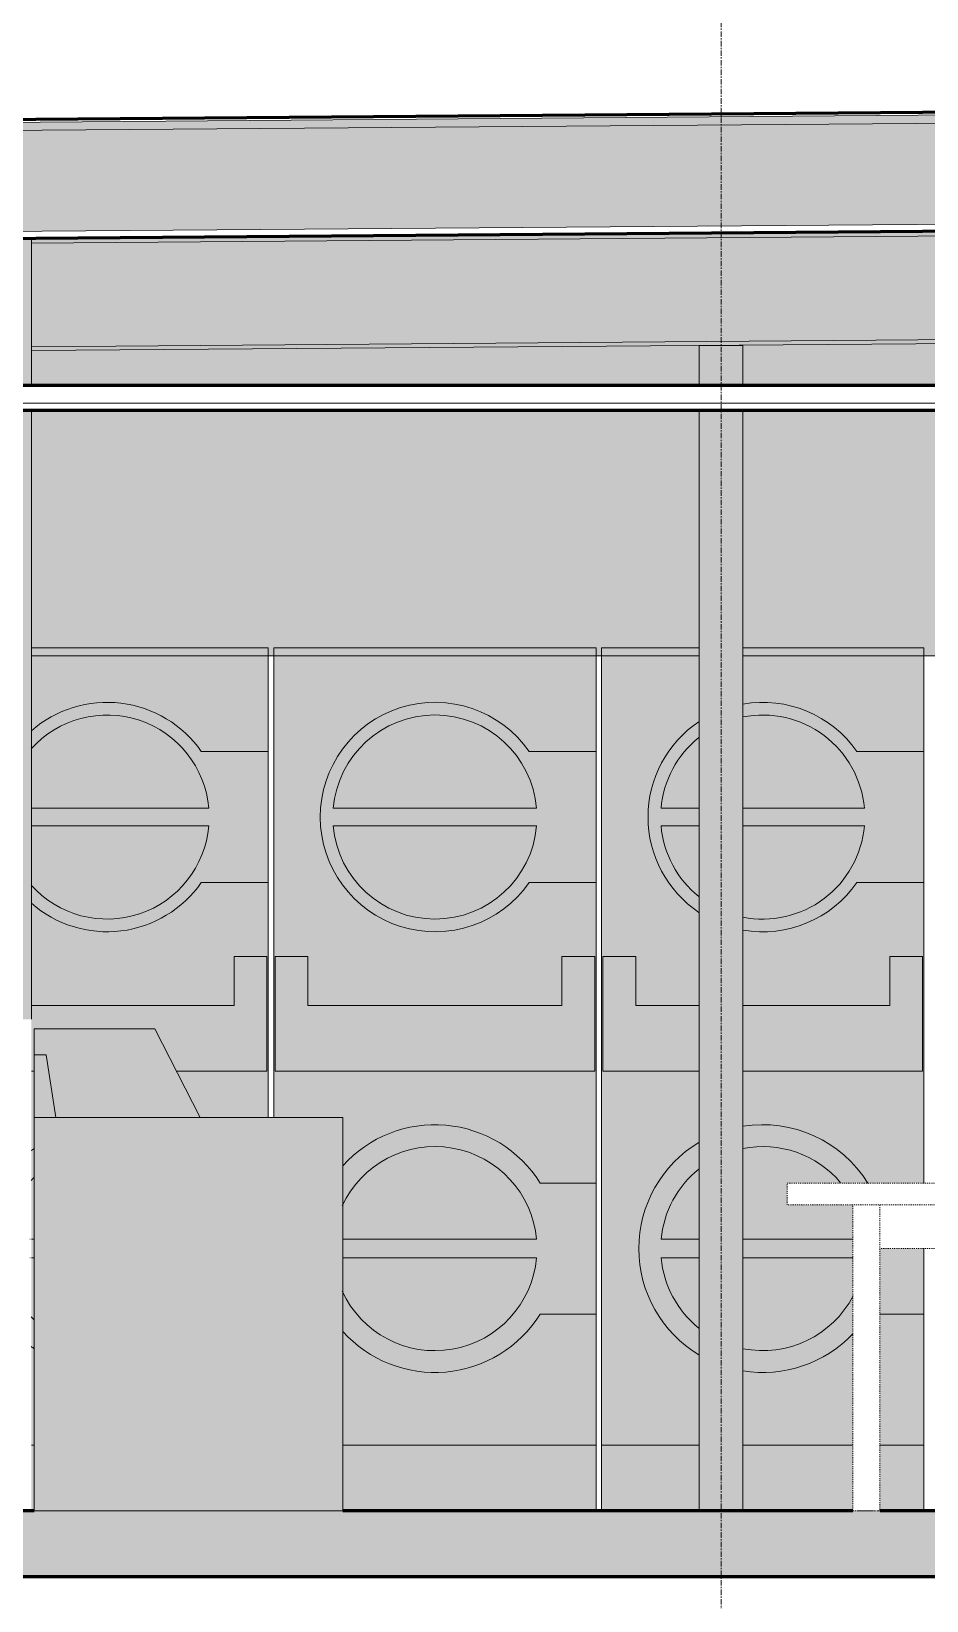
# Model space of a CAD drawing. Header units: inches. Extents: x -13428 to -11666, y -86 to 290.
# Drawn here: x -13198.4 to -13116.5, y -8.2 to 135.4 of the extents above; entities that cross this region are included whole.
import ezdxf

# ---------------------------------------------------------------- set-up
doc = ezdxf.new("R2010")
doc.units = ezdxf.units.IN
doc.header["$MEASUREMENT"] = 0
doc.linetypes.add('Dash 1_16_', pattern=[0.125, 0.0625, -0.0625])
doc.linetypes.add('Grid Line 1_2_', pattern=[0.875, 0.5, -0.125, 0.125, -0.125])
for name, color, linetype, lineweight in [('A-CLNG', 13, 'Continuous', 18), ('A-CLNG-1', 13, 'Continuous', 60), ('A-FLOR-1', 192, 'Continuous', 60), ('A-FLOR-LEVL-1', 51, 'Grid Line 1_2_', 9), ('A-FLOR-PATT-1', 8, 'Continuous', 9), ('A-ROOF', 132, 'Continuous', 18), ('A-ROOF-1', 132, 'Continuous', 60), ('I-FURN-1', 253, 'Dash 1_16_', 9), ('I-WALL', 2, 'Continuous', 18), ('M-EQPM', 50, 'Continuous', 9), ('S-BEAM', 12, 'Continuous', 9), ('S-COLS', 52, 'Continuous', 9), ('S-GRID-1', 1, 'Grid Line 1_2_', 9)]:
    doc.layers.add(name, color=color, linetype=linetype, lineweight=lineweight)

# ---------------------------------------------------------------- blocks, each defined once
blk = doc.blocks.new('W-Wide Flange - W10X22-921928-BUILDING SECTION - EAST_WEST')
at = {"layer": 'S-BEAM'}
h = blk.add_hatch(color=256, dxfattribs=at)
h.paths.add_polyline_path([(-13311.56, 115.15), (-13212.93, 115.92), (-13212.93, 116.28), (-13311.56, 115.51)], flags=0)
h.paths.add_polyline_path([(-13198.43, 116.03), (-13028.56, 117.36), (-13028.56, 117.72), (-13198.43, 116.39), (-13198.43, 116.22)], flags=0)
h.paths.add_polyline_path([(-12960.27, 117.89), (-12789.87, 119.23), (-12789.87, 119.59), (-12960.27, 118.25)], flags=0)
h.paths.add_polyline_path([(-12758.75, 119.47), (-12633.82, 120.45), (-12633.82, 120.81), (-12758.75, 119.83)], flags=0)
h = blk.add_hatch(color=256, dxfattribs=at)
h.paths.add_polyline_path([(-13311.56, 114.57), (-13212.93, 115.34), (-13212.93, 115.92), (-13311.56, 115.13), (-13311.56, 114.67)], flags=0)
h.paths.add_polyline_path([(-13198.43, 115.46), (-13028.56, 116.78), (-13028.56, 117.36), (-13198.43, 116.01), (-13198.43, 115.58)], flags=0)
h.paths.add_polyline_path([(-12960.27, 117.32), (-12789.87, 118.65), (-12789.87, 119.23), (-12960.27, 117.88), (-12960.27, 117.39)], flags=0)
h.paths.add_polyline_path([(-12758.75, 118.89), (-12633.82, 119.87), (-12633.82, 120.45), (-12758.75, 119.45), (-12758.75, 118.92)], flags=0)
h = blk.add_hatch(color=256, dxfattribs=at)
h.paths.add_polyline_path([(-13311.56, 106.25), (-13212.93, 107.02), (-13212.93, 115.34), (-13311.56, 114.57), (-13311.56, 111.15)], flags=0)
h.paths.add_polyline_path([(-13198.43, 107.13), (-13028.56, 108.46), (-13028.56, 116.78), (-13198.43, 115.46), (-13198.43, 111.15)], flags=0)
h.paths.add_polyline_path([(-12960.27, 108.99), (-12789.87, 110.32), (-12789.87, 118.65), (-12960.27, 117.32), (-12960.27, 111.15)], flags=0)
h.paths.add_polyline_path([(-12758.75, 110.57), (-12633.82, 111.54), (-12633.82, 119.87), (-12758.75, 118.89), (-12758.75, 111.15)], flags=0)
h = blk.add_hatch(color=256, dxfattribs=at)
h.paths.add_polyline_path([(-13311.56, 105.67), (-13212.93, 106.46), (-13212.93, 107.02), (-13311.56, 106.25), (-13311.56, 105.69)], flags=0)
h.paths.add_polyline_path([(-13198.43, 106.55), (-13028.56, 107.9), (-13028.56, 108.46), (-13198.43, 107.13), (-13198.43, 106.57)], flags=0)
h.paths.add_polyline_path([(-12960.27, 108.41), (-12789.87, 109.77), (-12789.87, 110.32), (-12960.27, 108.99), (-12960.27, 108.42)], flags=0)
h.paths.add_polyline_path([(-12758.75, 109.99), (-12633.82, 110.99), (-12633.82, 111.54), (-12758.75, 110.57), (-12758.75, 109.99)], flags=0)
h = blk.add_hatch(color=256, dxfattribs=at)
h.paths.add_polyline_path([(-13311.56, 105.31), (-13212.93, 106.08), (-13212.93, 106.44), (-13311.56, 105.67)], flags=0)
h.paths.add_polyline_path([(-13198.43, 106.19), (-13028.56, 107.52), (-13028.56, 107.88), (-13198.43, 106.55)], flags=0)
h.paths.add_polyline_path([(-12960.27, 108.05), (-12789.87, 109.39), (-12789.87, 109.75), (-12960.27, 108.41)], flags=0)
h.paths.add_polyline_path([(-12758.75, 109.63), (-12633.82, 110.6), (-12633.82, 110.96), (-12758.75, 109.99)], flags=0)
for p, q in [((-13198.43, 116.39), (-13028.56, 117.72)), ((-13198.43, 116.03), (-13028.56, 117.36)), ((-13198.43, 106.55), (-13028.56, 107.88)), ((-13198.43, 106.19), (-13028.56, 107.52))]:
    blk.add_line(p, q, dxfattribs=at)
blk = doc.blocks.new('_Stacked Dryer - D3-V7-BUILDING SECTION - EAST_WEST')
at = {"layer": 'M-EQPM'}
h = blk.add_hatch(color=256, dxfattribs=at)
h.paths.add_polyline_path([(-13202.49, 6), (-13199.68, 6), (-13199.68, 16.2), (-13200, 16.49), (-13201.39, 18.46), (-13202.3, 20.54), (-13202.78, 22.83), (-13202.78, 25.17), (-13202.38, 27.1), (-13206.25, 27.1), (-13206.25, 6)], flags=0)
h.paths.add_polyline_path([(-13198.18, 6), (-13198.18, 14.85), (-13198.28, 14.91), (-13198.43, 15.05), (-13198.43, 6)], flags=0)
h.paths.add_polyline_path([(-13200.8, 24.85), (-13199.68, 24.85), (-13199.68, 28.42), (-13200.37, 26.93), (-13200.74, 25.17)], flags=0)
h.paths.add_polyline_path([(-13198.18, 24.85), (-13198.18, 30.53), (-13198.43, 30.21), (-13198.43, 24.85)], flags=0)
h.paths.add_polyline_path([(-13201.93, 28.31), (-13201.36, 29.6), (-13200, 31.51), (-13199.68, 31.8), (-13199.68, 40.24), (-13201.93, 40.24), (-13201.93, 28.85)], flags=0)
h.paths.add_polyline_path([(-13198.43, 32.95), (-13198.28, 33.09), (-13198.18, 33.15), (-13198.18, 40.24), (-13198.43, 40.24), (-13198.43, 33.09)], flags=0)
h.paths.add_polyline_path([(-13182.99, 36), (-13176.75, 36), (-13176.75, 57.5), (-13182.88, 57.5), (-13184.33, 55.83), (-13186.1, 54.49), (-13188.11, 53.56), (-13190.26, 53.07), (-13192.57, 53.06), (-13194.65, 53.48), (-13196.68, 54.36), (-13198.43, 55.61), (-13198.43, 46.24), (-13179.88, 46.24), (-13179.88, 50.75), (-13176.88, 50.75), (-13176.88, 40.24), (-13185.15, 40.24)], flags=0)
h.paths.add_polyline_path([(-13176.8, 69.5), (-13176.75, 69.5), (-13176.75, 79), (-13198.43, 79), (-13198.43, 71.39), (-13196.68, 72.64), (-13194.64, 73.52), (-13192.48, 73.96), (-13190.26, 73.93), (-13188.11, 73.44), (-13186.1, 72.51), (-13184.33, 71.17), (-13182.88, 69.5), (-13180.27, 69.5)], flags=0)
for points in [[(-13192.48, 53.04), (-13190.26, 53.07), (-13188.11, 53.56), (-13186.1, 54.49), (-13184.33, 55.83), (-13182.88, 57.5), (-13176.75, 57.5), (-13176.75, 69.5), (-13182.88, 69.5), (-13184.33, 71.17), (-13186.1, 72.51), (-13188.11, 73.44), (-13190.26, 73.93), (-13192.48, 73.96), (-13194.65, 73.52), (-13196.68, 72.64), (-13198.43, 71.39), (-13198.43, 69.71), (-13198.2, 70.01), (-13196.55, 71.36), (-13194.64, 72.3), (-13192.57, 72.78), (-13190.44, 72.78), (-13188.37, 72.3), (-13186.46, 71.36), (-13184.81, 70.01), (-13183.51, 68.33), (-13182.62, 66.39), (-13182.2, 64.31), (-13198.43, 64.31), (-13198.43, 62.69), (-13182.2, 62.69), (-13182.62, 60.61), (-13183.51, 58.67), (-13184.81, 56.99), (-13186.46, 55.64), (-13188.37, 54.7), (-13190.44, 54.22), (-13192.57, 54.22), (-13194.64, 54.7), (-13196.55, 55.64), (-13198.2, 56.99), (-13198.43, 57.29), (-13198.43, 55.61), (-13196.68, 54.36), (-13194.65, 53.48)], [(-13195.92, 64.31), (-13182.2, 64.31), (-13182.62, 66.39), (-13183.51, 68.33), (-13184.81, 70.01), (-13186.46, 71.36), (-13188.37, 72.3), (-13190.44, 72.78), (-13192.57, 72.78), (-13194.65, 72.29), (-13196.56, 71.35), (-13198.2, 70.01), (-13198.43, 69.71), (-13198.43, 64.31)], [(-13192.48, 54.22), (-13190.44, 54.22), (-13188.37, 54.7), (-13186.46, 55.64), (-13184.81, 56.99), (-13183.51, 58.67), (-13182.62, 60.61), (-13182.2, 62.69), (-13198.43, 62.69), (-13198.43, 57.28), (-13198.2, 56.99), (-13196.55, 55.64), (-13194.64, 54.7), (-13192.57, 54.22)]]:
    blk.add_hatch(color=256, dxfattribs=at).paths.add_polyline_path(points, flags=0)
h = blk.add_hatch(color=256, dxfattribs=at)
h.paths.add_polyline_path([(-13201.93, 40.24), (-13199.68, 40.24), (-13199.68, 43.75), (-13201.93, 43.75), (-13201.93, 41.5)], flags=0)
h.paths.add_polyline_path([(-13198.43, 40.24), (-13198.18, 40.24), (-13198.18, 44.13), (-13187.12, 44.13), (-13185.15, 40.24), (-13176.88, 40.24), (-13176.88, 50.75), (-13179.88, 50.75), (-13179.88, 46.24), (-13198.43, 46.24), (-13198.43, 41.75)], flags=0)
h = blk.add_hatch(color=256, dxfattribs=at)
h.paths.add_polyline_path([(-13198.18, 14.85), (-13198.18, 17.47), (-13198.43, 17.79), (-13198.43, 15.05), (-13198.28, 14.91)], flags=0)
h.paths.add_polyline_path([(-13199.68, 16.2), (-13199.68, 19.58), (-13200.37, 21.07), (-13200.8, 23.15), (-13199.68, 23.15), (-13199.68, 24.85), (-13200.8, 24.85), (-13200.37, 26.93), (-13199.68, 28.42), (-13199.68, 31.8), (-13200, 31.51), (-13201.36, 29.6), (-13201.93, 28.31), (-13201.93, 27.1), (-13202.38, 27.1), (-13202.78, 25.17), (-13202.78, 22.83), (-13202.3, 20.54), (-13201.36, 18.4), (-13200, 16.49)], flags=0)
h.paths.add_polyline_path([(-13198.43, 23.15), (-13198.18, 23.15), (-13198.18, 24.85), (-13198.43, 24.85), (-13198.43, 24.64)], flags=0)
h.paths.add_polyline_path([(-13198.43, 30.21), (-13198.18, 30.54), (-13198.18, 33.15), (-13198.28, 33.09), (-13198.43, 32.95), (-13198.43, 30.66)], flags=0)
h = blk.add_hatch(color=256, dxfattribs=at)
h.paths.add_polyline_path([(-13198.18, 17.47), (-13198.18, 23.15), (-13198.43, 23.15), (-13198.43, 17.79), (-13198.28, 17.6)], flags=0)
h.paths.add_polyline_path([(-13199.68, 19.58), (-13199.68, 23.15), (-13200.8, 23.15), (-13200.37, 21.07)], flags=0)
h = blk.add_hatch(color=256, dxfattribs=at)
h.paths.add_polyline_path([(-13198.43, 1.25), (-13198.49, 1.23), (-13198.44, 1.25)], flags=0)
h.paths.add_polyline_path([(-13198.18, 0), (-13198.18, 6), (-13198.43, 6), (-13198.43, 0)], flags=0)
h.paths.add_polyline_path([(-13199.68, 1.25), (-13199.68, 6), (-13206.25, 6), (-13206.25, 1.25), (-13200.84, 1.25)], flags=0)
for p, q in [((-13198.43, 79), (-13176.75, 79)), ((-13176.75, 79), (-13176.75, 69.5)), ((-13176.75, 69.5), (-13182.88, 69.5)), ((-13176.75, 57.5), (-13176.75, 69.5)), ((-13182.2, 64.31), (-13198.43, 64.31)), ((-13198.43, 62.69), (-13182.2, 62.69)), ((-13182.88, 57.5), (-13176.75, 57.5)), ((-13176.75, 57.5), (-13176.75, 36)), ((-13179.88, 46.24), (-13179.88, 50.75)), ((-13179.88, 50.75), (-13176.88, 50.75)), ((-13176.88, 50.75), (-13176.88, 40.24)), ((-13198.43, 46.24), (-13179.88, 46.24)), ((-13199.68, 40.24), (-13201.93, 40.24)), ((-13198.18, 40.24), (-13198.43, 40.24)), ((-13176.88, 40.24), (-13185.15, 40.24)), ((-13206.25, 1.25), (-13206.25, 27.1)), ((-13199.68, 24.85), (-13200.8, 24.85)), ((-13198.55, 24.85), (-13198.57, 24.85)), ((-13198.18, 24.85), (-13198.43, 24.85)), ((-13200.8, 23.15), (-13199.68, 23.15)), ((-13198.58, 23.15), (-13198.55, 23.15)), ((-13198.43, 23.15), (-13198.18, 23.15)), ((-13206.25, 6), (-13199.68, 6)), ((-13198.43, 6), (-13198.18, 6))]:
    blk.add_line(p, q, dxfattribs=at)
for centre, radius, start, end in [((-13191.5, 63.5), 10.5, 34.8323, 131.2913), ((-13191.5, 63.5), 9.34, 4.9691, 138.1396), ((-13191.5, 63.5), 9.34, 221.8604, 355.0309), ((-13191.5, 63.5), 10.5, 228.7087, 325.1677), ((-13191.5, 24), 11.34, 126.1182, 127.7403), ((-13191.5, 24), 11.34, 136.3076, 157.5619), ((-13191.5, 24), 9.34, 135.6457, 138.1512), ((-13191.5, 24), 9.34, 151.6023, 174.7625), ((-13191.5, 24), 11.34, 164.0735, 223.7221), ((-13191.5, 24), 9.34, 185.2375, 208.4264), ((-13191.5, 24), 9.34, 221.8488, 224.3543), ((-13191.5, 24), 11.34, 232.2597, 233.8818)]:
    blk.add_arc(centre, radius, start, end, dxfattribs=at)
blk = doc.blocks.new('_Stacked Dryer - D3-V8-BUILDING SECTION - EAST_WEST')
at = {"layer": 'M-EQPM'}
h = blk.add_hatch(color=256, dxfattribs=at)
h.paths.add_polyline_path([(-13169.93, 6), (-13146.75, 6), (-13146.75, 18), (-13151.88, 18), (-13153.32, 16.15), (-13155.1, 14.64), (-13157.16, 13.52), (-13159.4, 12.86), (-13161.73, 12.66), (-13164.06, 12.95), (-13166.27, 13.71), (-13168.28, 14.91), (-13169.93, 16.43), (-13169.93, 9.49)], flags=0)
h.paths.add_polyline_path([(-13152.2, 24.85), (-13152.64, 26.93), (-13153.52, 28.85), (-13154.83, 30.53), (-13156.5, 31.88), (-13158.38, 32.8), (-13160.44, 33.28), (-13162.56, 33.28), (-13164.63, 32.8), (-13166.54, 31.87), (-13168.18, 30.53), (-13169.48, 28.85), (-13169.93, 27.88), (-13169.93, 24.85), (-13152.64, 24.85)], flags=0)
h.paths.add_polyline_path([(-13150.07, 30), (-13146.75, 30), (-13146.75, 57.5), (-13152.88, 57.5), (-13154.33, 55.83), (-13156.1, 54.49), (-13158.11, 53.56), (-13160.26, 53.07), (-13162.57, 53.06), (-13164.65, 53.48), (-13166.68, 54.36), (-13168.48, 55.65), (-13169.97, 57.28), (-13171.09, 59.19), (-13171.77, 61.3), (-13172.01, 63.5), (-13171.77, 65.7), (-13171.06, 67.85), (-13169.97, 69.72), (-13168.47, 71.36), (-13166.68, 72.64), (-13164.64, 73.52), (-13162.48, 73.96), (-13160.26, 73.93), (-13158.11, 73.44), (-13156.1, 72.51), (-13154.33, 71.17), (-13152.88, 69.5), (-13146.75, 69.5), (-13146.75, 79), (-13176.25, 79), (-13176.25, 36), (-13169.93, 36), (-13169.93, 31.57), (-13168.28, 33.09), (-13166.27, 34.29), (-13164.06, 35.05), (-13161.73, 35.34), (-13159.4, 35.14), (-13157.16, 34.48), (-13155.1, 33.36), (-13153.32, 31.85), (-13151.88, 30)], flags=0)
h.paths.add_polyline_path([(-13176.13, 40.24), (-13176.13, 50.75), (-13173.13, 50.75), (-13173.13, 46.24), (-13149.88, 46.24), (-13149.88, 50.75), (-13146.88, 50.75), (-13146.88, 40.24), (-13169.93, 40.24)], flags=0)
h = blk.add_hatch(color=256, dxfattribs=at)
h.paths.add_polyline_path([(-13162.48, 53.04), (-13160.26, 53.07), (-13158.11, 53.56), (-13156.1, 54.49), (-13154.33, 55.83), (-13152.88, 57.5), (-13146.75, 57.5), (-13146.75, 69.5), (-13152.88, 69.5), (-13154.33, 71.17), (-13156.1, 72.51), (-13158.11, 73.44), (-13160.26, 73.93), (-13162.48, 73.96), (-13164.65, 73.52), (-13166.68, 72.64), (-13168.48, 71.35), (-13169.97, 69.72), (-13171.09, 67.81), (-13171.77, 65.7), (-13172.01, 63.5), (-13171.77, 61.3), (-13171.09, 59.19), (-13169.97, 57.28), (-13168.48, 55.65), (-13166.68, 54.36), (-13164.65, 53.48), (-13163.07, 53.16)], flags=0)
h.paths.add_polyline_path([(-13162.57, 54.22), (-13164.64, 54.7), (-13166.55, 55.64), (-13168.2, 56.99), (-13169.5, 58.67), (-13170.38, 60.61), (-13170.81, 62.69), (-13152.2, 62.69), (-13152.62, 60.61), (-13153.51, 58.67), (-13154.81, 56.99), (-13156.5, 55.62), (-13158.37, 54.7), (-13160.44, 54.22)], flags=0)
h.paths.add_polyline_path([(-13170.81, 64.31), (-13170.38, 66.39), (-13169.5, 68.33), (-13168.2, 70.01), (-13166.55, 71.36), (-13164.64, 72.3), (-13162.57, 72.78), (-13160.44, 72.78), (-13158.37, 72.3), (-13156.46, 71.36), (-13154.81, 70.01), (-13153.51, 68.33), (-13152.62, 66.39), (-13152.2, 64.31), (-13169.64, 64.31)], flags=0)
for points in [[(-13170.38, 64.31), (-13152.2, 64.31), (-13152.62, 66.39), (-13153.51, 68.33), (-13154.81, 70.01), (-13156.5, 71.38), (-13158.37, 72.3), (-13160.44, 72.78), (-13162.57, 72.78), (-13164.65, 72.29), (-13166.56, 71.35), (-13168.2, 70.01), (-13169.5, 68.33), (-13170.38, 66.39), (-13170.81, 64.31)], [(-13162.57, 54.22), (-13160.44, 54.22), (-13158.37, 54.7), (-13156.46, 55.64), (-13154.81, 56.99), (-13153.51, 58.67), (-13152.62, 60.61), (-13152.2, 62.69), (-13170.81, 62.69), (-13170.38, 60.61), (-13169.5, 58.67), (-13168.2, 56.99), (-13166.55, 55.64), (-13164.64, 54.7), (-13163.07, 54.34)], [(-13156.5, 40.24), (-13146.88, 40.24), (-13146.88, 50.75), (-13149.88, 50.75), (-13149.88, 46.24), (-13173.13, 46.24), (-13173.13, 50.75), (-13176.13, 50.75), (-13176.13, 40.24), (-13169.64, 40.24)], [(-13161.73, 12.66), (-13159.4, 12.86), (-13157.16, 13.52), (-13155.1, 14.64), (-13153.32, 16.15), (-13151.88, 18), (-13146.75, 18), (-13146.75, 30), (-13151.88, 30), (-13153.32, 31.85), (-13155.1, 33.36), (-13157.16, 34.48), (-13159.4, 35.14), (-13161.73, 35.34), (-13164.06, 35.05), (-13166.27, 34.29), (-13168.28, 33.09), (-13169.93, 31.57), (-13169.93, 27.88), (-13169.48, 28.85), (-13168.18, 30.53), (-13166.54, 31.87), (-13164.63, 32.8), (-13162.56, 33.28), (-13160.44, 33.28), (-13158.38, 32.8), (-13156.47, 31.87), (-13154.83, 30.53), (-13153.52, 28.85), (-13152.64, 26.93), (-13152.2, 24.85), (-13169.93, 24.85), (-13169.93, 23.15), (-13152.2, 23.15), (-13152.64, 21.07), (-13153.52, 19.15), (-13154.83, 17.47), (-13156.5, 16.12), (-13158.38, 15.2), (-13160.44, 14.72), (-13162.56, 14.72), (-13164.63, 15.2), (-13166.54, 16.13), (-13168.18, 17.47), (-13169.48, 19.15), (-13169.93, 20.12), (-13169.93, 16.43), (-13168.28, 14.91), (-13166.27, 13.71), (-13164.06, 12.95)], [(-13160.44, 14.72), (-13158.38, 15.2), (-13156.45, 16.15), (-13154.83, 17.47), (-13153.52, 19.15), (-13152.64, 21.07), (-13152.2, 23.15), (-13169.93, 23.15), (-13169.93, 20.12), (-13169.48, 19.15), (-13168.18, 17.47), (-13166.54, 16.13), (-13164.63, 15.2), (-13162.56, 14.72), (-13161.73, 14.72)], [(-13146.75, 0), (-13146.75, 6), (-13169.93, 6), (-13169.93, 0), (-13169.64, 0)]]:
    blk.add_hatch(color=256, dxfattribs=at).paths.add_polyline_path(points, flags=0)
for p, q in [((-13176.25, 79), (-13146.75, 79)), ((-13176.25, 36), (-13176.25, 79)), ((-13146.75, 79), (-13146.75, 69.5)), ((-13146.75, 69.5), (-13152.88, 69.5)), ((-13146.75, 57.5), (-13146.75, 69.5)), ((-13152.2, 64.31), (-13170.81, 64.31)), ((-13170.81, 62.69), (-13152.2, 62.69)), ((-13152.88, 57.5), (-13146.75, 57.5)), ((-13146.75, 57.5), (-13146.75, 30)), ((-13176.13, 40.24), (-13176.13, 50.75)), ((-13176.13, 50.75), (-13173.13, 50.75)), ((-13173.13, 50.75), (-13173.13, 46.24)), ((-13149.88, 46.24), (-13149.88, 50.75)), ((-13149.88, 50.75), (-13146.88, 50.75)), ((-13146.88, 50.75), (-13146.88, 40.24)), ((-13173.13, 46.24), (-13149.88, 46.24)), ((-13146.88, 40.24), (-13176.13, 40.24)), ((-13146.75, 30), (-13151.88, 30)), ((-13146.75, 18), (-13146.75, 30)), ((-13152.2, 24.85), (-13169.93, 24.85)), ((-13169.93, 23.15), (-13152.2, 23.15)), ((-13151.88, 18), (-13146.75, 18)), ((-13146.75, 18), (-13146.75, 0)), ((-13169.93, 6), (-13146.75, 6))]:
    blk.add_line(p, q, dxfattribs=at)
for centre, radius, start, end in [((-13161.5, 63.5), 10.5, 34.8323, 325.1677), ((-13161.5, 63.5), 9.34, 4.9691, 175.0309), ((-13161.5, 63.5), 9.34, 184.9691, 355.0309), ((-13161.5, 24), 11.34, 31.9452, 138.0584), ((-13161.5, 24), 9.34, 5.2375, 155.2667), ((-13161.5, 24), 9.34, 204.7333, 354.7625), ((-13161.5, 24), 11.34, 221.9416, 328.0548)]:
    blk.add_arc(centre, radius, start, end, dxfattribs=at)
blk = doc.blocks.new('_Stacked Dryer - D3-V9-BUILDING SECTION - EAST_WEST')
at = {"layer": 'M-EQPM'}
h = blk.add_hatch(color=256, dxfattribs=at)
h.paths.add_polyline_path([(-13146.25, 6), (-13137.31, 6), (-13137.31, 14.33), (-13138.28, 14.91), (-13140, 16.49), (-13141.39, 18.46), (-13142.3, 20.54), (-13142.78, 22.83), (-13142.78, 25.17), (-13142.3, 27.46), (-13141.36, 29.6), (-13140, 31.51), (-13138.28, 33.09), (-13137.31, 33.67), (-13137.31, 40.24), (-13146.13, 40.24), (-13146.13, 50.75), (-13143.13, 50.75), (-13143.13, 46.24), (-13137.31, 46.24), (-13137.31, 54.81), (-13138.48, 55.65), (-13139.97, 57.28), (-13141.09, 59.19), (-13141.77, 61.3), (-13142.01, 63.5), (-13141.77, 65.7), (-13141.06, 67.85), (-13139.97, 69.72), (-13138.47, 71.36), (-13137.31, 72.19), (-13137.31, 79), (-13146.25, 79), (-13146.25, 9.9)], flags=0)
h.paths.add_polyline_path([(-13117.09, 6), (-13116.75, 6), (-13116.75, 18), (-13120.77, 18), (-13120.77, 6)], flags=0)
h.paths.add_polyline_path([(-13133.31, 6), (-13123.27, 6), (-13123.27, 16.22), (-13123.32, 16.15), (-13125.1, 14.64), (-13127.16, 13.52), (-13129.4, 12.86), (-13131.73, 12.66), (-13133.31, 12.86), (-13133.31, 9.9)], flags=0)
h.paths.add_polyline_path([(-13140.8, 24.85), (-13137.31, 24.85), (-13137.31, 31.24), (-13138.18, 30.53), (-13139.48, 28.85), (-13140.37, 26.93), (-13140.74, 25.17)], flags=0)
h.paths.add_polyline_path([(-13123.27, 24.85), (-13123.27, 28), (-13129.27, 28), (-13129.27, 30), (-13124.41, 30), (-13124.83, 30.53), (-13126.47, 31.87), (-13128.38, 32.8), (-13130.44, 33.28), (-13132.56, 33.28), (-13133.31, 33.11), (-13133.31, 24.85), (-13124.59, 24.85)], flags=0)
h.paths.add_polyline_path([(-13120.77, 30), (-13116.75, 30), (-13116.75, 57.5), (-13122.88, 57.5), (-13124.33, 55.83), (-13126.1, 54.49), (-13128.11, 53.56), (-13130.26, 53.07), (-13132.57, 53.06), (-13133.31, 53.21), (-13133.31, 46.24), (-13119.88, 46.24), (-13119.88, 50.75), (-13116.88, 50.75), (-13116.88, 40.24), (-13133.31, 40.24), (-13133.31, 35.14), (-13131.73, 35.34), (-13129.4, 35.14), (-13127.16, 34.48), (-13125.1, 33.36), (-13123.32, 31.85), (-13121.88, 30)], flags=0)
h.paths.add_polyline_path([(-13121.18, 69.5), (-13116.75, 69.5), (-13116.75, 79), (-13133.31, 79), (-13133.31, 73.79), (-13132.48, 73.96), (-13130.23, 73.92), (-13128.11, 73.44), (-13126.1, 72.51), (-13124.33, 71.17), (-13122.88, 69.5), (-13122.2, 69.5)], flags=0)
h = blk.add_hatch(color=256, dxfattribs=at)
h.paths.add_polyline_path([(-13132.48, 53.04), (-13130.23, 53.08), (-13128.11, 53.56), (-13126.1, 54.49), (-13124.33, 55.83), (-13122.88, 57.5), (-13116.75, 57.5), (-13116.75, 69.5), (-13122.88, 69.5), (-13124.33, 71.17), (-13126.1, 72.51), (-13128.11, 73.44), (-13130.26, 73.93), (-13132.48, 73.96), (-13133.31, 73.79), (-13133.31, 72.61), (-13132.57, 72.78), (-13130.44, 72.78), (-13128.37, 72.3), (-13126.46, 71.36), (-13124.81, 70.01), (-13123.51, 68.33), (-13122.62, 66.39), (-13122.2, 64.31), (-13133.31, 64.31), (-13133.31, 62.69), (-13122.2, 62.69), (-13122.62, 60.61), (-13123.51, 58.67), (-13124.81, 56.99), (-13126.46, 55.64), (-13128.37, 54.7), (-13130.44, 54.22), (-13132.57, 54.22), (-13133.31, 54.39), (-13133.31, 53.21)], flags=0)
h.paths.add_polyline_path([(-13137.31, 54.81), (-13137.31, 56.26), (-13138.2, 56.99), (-13139.5, 58.67), (-13140.38, 60.61), (-13140.81, 62.69), (-13137.31, 62.69), (-13137.31, 64.31), (-13140.81, 64.31), (-13140.38, 66.39), (-13139.5, 68.33), (-13138.2, 70.01), (-13137.31, 70.74), (-13137.31, 72.19), (-13138.48, 71.35), (-13139.97, 69.72), (-13141.09, 67.81), (-13141.77, 65.7), (-13142.01, 63.5), (-13141.77, 61.3), (-13141.09, 59.19), (-13139.97, 57.28), (-13138.48, 55.65)], flags=0)
h = blk.add_hatch(color=256, dxfattribs=at)
h.paths.add_polyline_path([(-13137.31, 64.31), (-13137.31, 70.74), (-13138.2, 70.01), (-13139.5, 68.33), (-13140.38, 66.39), (-13140.81, 64.31), (-13140.38, 64.31)], flags=0)
h.paths.add_polyline_path([(-13130.23, 64.31), (-13122.2, 64.31), (-13122.62, 66.39), (-13123.51, 68.33), (-13124.81, 70.01), (-13126.46, 71.36), (-13128.37, 72.3), (-13130.44, 72.78), (-13132.57, 72.78), (-13133.31, 72.61), (-13133.31, 64.31)], flags=0)
h = blk.add_hatch(color=256, dxfattribs=at)
h.paths.add_polyline_path([(-13132.57, 54.22), (-13130.44, 54.22), (-13128.37, 54.7), (-13126.46, 55.64), (-13124.81, 56.99), (-13123.51, 58.67), (-13122.62, 60.61), (-13122.2, 62.69), (-13133.31, 62.69), (-13133.31, 54.39)], flags=0)
h.paths.add_polyline_path([(-13137.31, 56.26), (-13137.31, 62.69), (-13140.81, 62.69), (-13140.38, 60.61), (-13139.5, 58.67), (-13138.2, 56.99)], flags=0)
h = blk.add_hatch(color=256, dxfattribs=at)
h.paths.add_polyline_path([(-13146.13, 40.24), (-13137.31, 40.24), (-13137.31, 46.24), (-13143.13, 46.24), (-13143.13, 50.75), (-13146.13, 50.75), (-13146.13, 41.9)], flags=0)
h.paths.add_polyline_path([(-13130.23, 40.24), (-13116.88, 40.24), (-13116.88, 50.75), (-13119.88, 50.75), (-13119.88, 46.24), (-13133.31, 46.24), (-13133.31, 40.24)], flags=0)
h = blk.add_hatch(color=256, dxfattribs=at)
h.paths.add_polyline_path([(-13131.73, 12.66), (-13129.4, 12.86), (-13127.16, 13.52), (-13125.1, 14.64), (-13123.27, 16.22), (-13123.27, 19.7), (-13123.52, 19.15), (-13124.83, 17.47), (-13126.47, 16.13), (-13128.38, 15.2), (-13130.44, 14.72), (-13132.56, 14.72), (-13133.31, 14.89), (-13133.31, 12.86)], flags=0)
h.paths.add_polyline_path([(-13137.31, 14.33), (-13137.31, 16.76), (-13138.18, 17.47), (-13139.48, 19.15), (-13140.37, 21.07), (-13140.8, 23.15), (-13137.31, 23.15), (-13137.31, 24.85), (-13140.8, 24.85), (-13140.37, 26.93), (-13139.48, 28.85), (-13138.18, 30.53), (-13137.31, 31.24), (-13137.31, 33.67), (-13138.28, 33.09), (-13140, 31.51), (-13141.36, 29.6), (-13142.3, 27.46), (-13142.78, 25.17), (-13142.78, 22.83), (-13142.3, 20.54), (-13141.36, 18.4), (-13140, 16.49), (-13138.28, 14.91)], flags=0)
h.paths.add_polyline_path([(-13117.09, 18), (-13116.75, 18), (-13116.75, 24), (-13120.77, 24), (-13120.77, 18)], flags=0)
h.paths.add_polyline_path([(-13123.27, 23.15), (-13123.27, 24.85), (-13133.31, 24.85), (-13133.31, 23.15), (-13130.23, 23.15)], flags=0)
h.paths.add_polyline_path([(-13124.41, 30), (-13121.88, 30), (-13123.32, 31.85), (-13125.1, 33.36), (-13127.16, 34.48), (-13129.4, 35.14), (-13131.73, 35.34), (-13133.31, 35.14), (-13133.31, 33.11), (-13132.56, 33.28), (-13130.44, 33.28), (-13128.38, 32.8), (-13126.47, 31.87), (-13124.83, 30.53)], flags=0)
h = blk.add_hatch(color=256, dxfattribs=at)
h.paths.add_polyline_path([(-13130.44, 14.72), (-13128.38, 15.2), (-13126.45, 16.15), (-13124.83, 17.47), (-13123.52, 19.15), (-13123.27, 19.7), (-13123.27, 23.15), (-13133.31, 23.15), (-13133.31, 14.89), (-13132.56, 14.72), (-13131.73, 14.72)], flags=0)
h.paths.add_polyline_path([(-13137.31, 16.76), (-13137.31, 23.15), (-13140.8, 23.15), (-13140.37, 21.07), (-13139.48, 19.15), (-13138.18, 17.47)], flags=0)
h = blk.add_hatch(color=256, dxfattribs=at)
h.paths.add_polyline_path([(-13146.25, 0), (-13137.31, 0), (-13137.31, 6), (-13146.25, 6)], flags=0)
h.paths.add_polyline_path([(-13116.75, 0), (-13116.75, 6), (-13120.77, 6), (-13120.77, 0), (-13117.09, 0)], flags=0)
h.paths.add_polyline_path([(-13133.31, 0), (-13123.27, 0), (-13123.27, 6), (-13133.31, 6), (-13133.31, 1.9)], flags=0)
for p, q in [((-13146.25, 79), (-13137.31, 79)), ((-13146.25, 0), (-13146.25, 79)), ((-13133.31, 79), (-13116.75, 79)), ((-13116.75, 79), (-13116.75, 69.5)), ((-13116.75, 69.5), (-13122.88, 69.5)), ((-13116.75, 57.5), (-13116.75, 69.5)), ((-13137.31, 64.31), (-13140.81, 64.31)), ((-13122.2, 64.31), (-13133.31, 64.31)), ((-13140.81, 62.69), (-13137.31, 62.69)), ((-13133.31, 62.69), (-13122.2, 62.69)), ((-13122.88, 57.5), (-13116.75, 57.5)), ((-13116.75, 57.5), (-13116.75, 30)), ((-13146.13, 40.24), (-13146.13, 50.75)), ((-13146.13, 50.75), (-13143.13, 50.75)), ((-13143.13, 50.75), (-13143.13, 46.24)), ((-13119.88, 46.24), (-13119.88, 50.75)), ((-13119.88, 50.75), (-13116.88, 50.75)), ((-13116.88, 50.75), (-13116.88, 40.24)), ((-13143.13, 46.24), (-13137.31, 46.24)), ((-13133.31, 46.24), (-13119.88, 46.24)), ((-13137.31, 40.24), (-13146.13, 40.24)), ((-13116.88, 40.24), (-13133.31, 40.24)), ((-13137.31, 24.85), (-13140.8, 24.85)), ((-13123.27, 24.85), (-13133.31, 24.85)), ((-13140.8, 23.15), (-13137.31, 23.15)), ((-13133.31, 23.15), (-13123.27, 23.15)), ((-13116.75, 18), (-13116.75, 24)), ((-13120.77, 18), (-13116.75, 18)), ((-13116.75, 18), (-13116.75, 0)), ((-13146.25, 6), (-13137.31, 6)), ((-13133.31, 6), (-13123.27, 6)), ((-13120.77, 6), (-13116.75, 6))]:
    blk.add_line(p, q, dxfattribs=at)
for centre, radius, start, end in [((-13131.5, 63.5), 10.5, 34.8323, 99.9737), ((-13131.5, 63.5), 10.5, 123.7723, 236.2277), ((-13131.5, 63.5), 9.34, 4.9691, 101.2428), ((-13131.5, 63.5), 9.34, 128.7576, 175.0309), ((-13131.5, 63.5), 9.34, 184.9691, 231.2424), ((-13131.5, 63.5), 9.34, 258.7572, 355.0309), ((-13131.5, 63.5), 10.5, 260.0263, 325.1677), ((-13131.5, 24), 11.34, 31.9452, 99.2154), ((-13131.5, 24), 11.34, 120.9966, 239.0034), ((-13131.5, 24), 9.34, 40.2334, 101.2425), ((-13131.5, 24), 9.34, 128.7559, 174.7625), ((-13131.5, 24), 9.34, 185.2375, 231.2441), ((-13131.5, 24), 9.34, 258.7575, 332.4725), ((-13131.5, 24), 11.34, 260.7846, 316.6351)]:
    blk.add_arc(centre, radius, start, end, dxfattribs=at)
blk = doc.blocks.new('_Front Washer - MAH20-877465-BUILDING SECTION - EAST_WEST')
at = {"layer": 'M-EQPM'}
for points in [[(-13182.99, 36), (-13187.12, 44.13), (-13198.18, 44.13), (-13198.18, 41.75), (-13197.09, 41.75), (-13196.18, 36), (-13195.92, 36)], [(-13196.18, 36), (-13197.09, 41.75), (-13198.18, 41.75), (-13198.18, 36)], [(-13169.93, 0), (-13169.93, 36), (-13198.18, 36), (-13198.18, 0), (-13195.92, 0)]]:
    blk.add_hatch(color=256, dxfattribs=at).paths.add_polyline_path(points, flags=0)
for p, q in [((-13187.12, 44.13), (-13198.18, 44.13)), ((-13198.18, 44.13), (-13198.18, 41.75)), ((-13182.99, 36), (-13187.12, 44.13)), ((-13198.18, 36), (-13198.18, 41.75)), ((-13197.09, 41.75), (-13198.18, 41.75)), ((-13196.18, 36), (-13197.09, 41.75)), ((-13196.18, 36), (-13198.18, 36)), ((-13198.18, 36), (-13169.93, 36)), ((-13198.18, 0), (-13198.18, 36)), ((-13169.93, 0), (-13169.93, 36)), ((-13169.93, 0), (-13198.18, 0))]:
    blk.add_line(p, q, dxfattribs=at)
blk = doc.blocks.new('Table-Rectangular - 30x48-V18-BUILDING SECTION - EAST_WEST')
at = {"layer": 'I-FURN-1'}
for p, q in [((-13129.27, 30), (-13081.27, 30)), ((-13129.27, 28), (-13129.27, 30)), ((-13081.27, 28), (-13081.27, 30)), ((-13081.27, 28), (-13129.27, 28)), ((-13123.27, 0), (-13123.27, 28)), ((-13120.77, 28), (-13120.77, 0)), ((-13089.77, 28), (-13089.77, 0)), ((-13087.27, 0), (-13087.27, 28)), ((-13089.77, 24), (-13120.77, 24)), ((-13087.27, 0), (-13089.77, 0)), ((-13120.77, 0), (-13123.27, 0))]:
    blk.add_line(p, q, dxfattribs=at)

msp = doc.modelspace()

# ---------------------------------------------------------------- hatches: boundary and pattern name
at = {"layer": 'A-FLOR-PATT-1'}
h = msp.add_hatch(dxfattribs=at)
h.set_pattern_fill('FP_1', color=256, style=0, pattern_type=2)
h.set_pattern_definition([(50, (-12925.264, 159.64), (13.77135, -1.20496), [1.44, -15.84]), (355, (-12925.264, 159.64), (-2.6644, 14.4422), [1.152, -12.672]), (100.451, (-12924.116, 159.539), (11.10708, 13.23737), [1.224, -13.462]), (46.184, (-12925.264, 163.48), (20.4913, -3.17785), [2.16, -23.76]), (96.636, (-12923.556, 163.215), (17.9459, 18.70315), [1.836, -20.193]), (351.184, (-12925.264, 163.48), (17.9454, 18.7026), [1.728, -19.008]), (21, (-12923.344, 162.52), (11.46052, -7.73037), [1.44, -15.84]), (326, (-12923.344, 162.52), (4.67135, 13.92315), [1.152, -12.672]), (71.451, (-12922.388, 161.875), (16.13207, 6.19284), [1.224, -13.462]), (37.5, (-12925.264, 159.64), (0.233123, 6.39175), [0.634, -11.885, 0.634, -12.23, -12.72]), (37.5, (-12925.264, 159.64), (0.233123, 6.39175), [-25.382, 0.634, -12.086]), (7.5, (-12925.264, 159.64), (5.05073, 7.57304), [0.634, -6.701, 0.634, -11.597, -4.848]), (7.5, (-12925.264, 159.64), (5.05073, 7.57304), [-19.565, 0.634, -4.214]), (327.5, (-12929.545, 159.64), (10.24958, -0.43289), [0.634, -4.166, 0.634, -14.342, -19.872]), (327.5, (-12929.545, 159.64), (10.24958, -0.43289), [-19.776, 0.634, -19.238]), (317.5, (-12931.465, 159.64), (11.19739, 1.92214), [0.634, -5.606, 0.634, -9.312, -14.112]), (317.5, (-12931.465, 159.64), (11.19739, 1.92214), [-16.186, 0.634, -13.478])])
h.paths.add_polyline_path([(-12644.116, -6), (-12616.062, -6), (-12616.062, 0), (-13311.562, 0), (-13311.562, -6), (-12670.393, -6)], flags=0)
at = {"layer": 'A-ROOF'}
for points in [[(-13322.562, 125.386), (-12616.062, 130.905), (-12616.062, 131.655), (-13322.562, 126.136)], [(-13322.562, 116.135), (-12616.062, 121.655), (-12616.062, 130.905), (-13322.562, 125.386), (-13322.562, 121.9)]]:
    msp.add_hatch(color=256, dxfattribs=at).paths.add_polyline_path(points, flags=0)
at = {"layer": 'I-WALL'}
h = msp.add_hatch(color=256, dxfattribs=at)
h.paths.add_polyline_path([(-12895.754, 72.25), (-12895.754, 78.5), (-12831.254, 78.5), (-12831.254, 100.75), (-12957.062, 100.75), (-12957.062, 72.25), (-12906.879, 72.25)], flags=0)
h.paths.add_polyline_path([(-13212.932, 78.25), (-13212.932, 100.75), (-13266.754, 100.75), (-13266.754, 78.25), (-13222.194, 78.25)], flags=0)
h.paths.add_polyline_path([(-13198.432, 78.25), (-13137.312, 78.25), (-13137.312, 100.75), (-13198.432, 100.75), (-13198.432, 89.901)], flags=0)
h.paths.add_polyline_path([(-13038.26, 78.25), (-13028.562, 78.25), (-13028.562, 85.5), (-13077.562, 85.5), (-13077.562, 100.75), (-13133.312, 100.75), (-13133.312, 78.25), (-13064.536, 78.25)], flags=0)
h.paths.add_polyline_path([(-12857.068, 103), (-12831.254, 103), (-12831.254, 109.063), (-12958.305, 108.048), (-12957.062, 108.048), (-12957.062, 103), (-12884.757, 103)], flags=0)
h.paths.add_polyline_path([(-13266.754, 103), (-13212.932, 103), (-13212.932, 106.081), (-13266.754, 105.66), (-13266.754, 105.255)], flags=0)
h.paths.add_polyline_path([(-13137.312, 106.671), (-13198.432, 106.193), (-13198.432, 103), (-13137.312, 103), (-13137.312, 106.193)], flags=0)
h.paths.add_polyline_path([(-13077.562, 103), (-13077.562, 104.125), (-13028.562, 104.125), (-13028.562, 107.521), (-13134.555, 106.671), (-13133.312, 106.671), (-13133.312, 103), (-13117.089, 103)], flags=0)
h.paths.add_polyline_path([(-13266.754, 115.86), (-13212.932, 116.281), (-13212.932, 116.367), (-13266.754, 115.946)], flags=0)
h.paths.add_polyline_path([(-13198.432, 116.394), (-13028.562, 117.721), (-13028.562, 117.807), (-13198.432, 116.48)], flags=0)
h.paths.add_polyline_path([(-12960.266, 118.255), (-12831.254, 119.263), (-12831.254, 119.349), (-12960.266, 118.336)], flags=0)
h = msp.add_hatch(color=256, dxfattribs=at)
h.paths.add_polyline_path([(-13202.557, 45), (-13198.432, 45), (-13198.432, 100.75), (-13202.557, 100.75), (-13202.557, 45.903)], flags=0)
h.paths.add_polyline_path([(-13198.432, 103), (-13198.432, 116.48), (-13202.557, 116.448), (-13202.557, 103)], flags=0)
at = {"layer": 'S-COLS'}
h = msp.add_hatch(color=256, dxfattribs=at)
h.paths.add_polyline_path([(-13136.837, 0), (-13133.312, 0), (-13133.318, 100.75), (-13137.312, 100.75), (-13137.312, 0), (-13137.114, 0)], flags=0)
h.paths.add_polyline_path([(-13137.309, 103), (-13133.312, 103), (-13133.312, 106.671), (-13137.312, 106.671), (-13137.312, 103)], flags=0)

# ---------------------------------------------------------------- linework, layer by layer
at = {"layer": 'A-CLNG'}
msp.add_line((-12616.062, 101.375), (-13311.562, 101.375), dxfattribs=at)
at = {"layer": 'A-CLNG-1'}
for p, q in [((-12616.062, 103), (-13311.562, 103)), ((-13311.562, 100.75), (-12616.062, 100.75))]:
    msp.add_line(p, q, dxfattribs=at)
at = {"layer": 'A-FLOR-1'}
for p, q in [((-13198.182, 0), (-13213.182, 0)), ((-13123.266, 0), (-13169.932, 0)), ((-13089.766, 0), (-13120.766, 0)), ((-13311.562, -6), (-12616.062, -6))]:
    msp.add_line(p, q, dxfattribs=at)
at = {"layer": 'A-FLOR-LEVL-1'}
msp.add_line((-13428.193, 0), (-12490.646, 0), dxfattribs=at)
at = {"layer": 'A-ROOF'}
for p, q in [((-13322.562, 126.136), (-12616.062, 131.655)), ((-13322.562, 125.386), (-12616.062, 130.905)), ((-13322.562, 116.135), (-12616.062, 121.655))]:
    msp.add_line(p, q, dxfattribs=at)
at = {"layer": 'A-ROOF-1'}
for p, q in [((-12616.062, 131.905), (-13322.562, 126.386)), ((-13311.562, 115.596), (-13028.562, 117.807))]:
    msp.add_line(p, q, dxfattribs=at)
at = {"layer": 'I-WALL'}
for p, q in [((-13198.432, 116.48), (-13198.432, 103)), ((-13198.432, 100.75), (-13198.432, 45)), ((-13198.432, 78.25), (-13137.312, 78.25)), ((-13133.312, 78.25), (-13028.562, 78.25))]:
    msp.add_line(p, q, dxfattribs=at)
at = {"layer": 'S-COLS'}
for p, q in [((-13137.312, 106.671), (-13137.312, 103)), ((-13133.312, 106.671), (-13137.312, 106.671)), ((-13133.312, 103), (-13133.312, 106.671)), ((-13137.312, 100.75), (-13137.312, 0)), ((-13133.312, 0), (-13133.312, 100.75))]:
    msp.add_line(p, q, dxfattribs=at)
at = {"layer": 'S-GRID-1'}
msp.add_line((-13135.312, -86.461), (-13135.312, 240), dxfattribs=at)

# ---------------------------------------------------------------- block references
at = {"layer": 'I-FURN-1'}
msp.add_blockref('Table-Rectangular - 30x48-V18-BUILDING SECTION - EAST_WEST', (0, 0), dxfattribs=at)
at = {"layer": 'M-EQPM'}
for name in ['_Stacked Dryer - D3-V7-BUILDING SECTION - EAST_WEST', '_Stacked Dryer - D3-V8-BUILDING SECTION - EAST_WEST', '_Stacked Dryer - D3-V9-BUILDING SECTION - EAST_WEST', '_Front Washer - MAH20-877465-BUILDING SECTION - EAST_WEST']:
    msp.add_blockref(name, (0, 0), dxfattribs=at)
at = {"layer": 'S-BEAM'}
msp.add_blockref('W-Wide Flange - W10X22-921928-BUILDING SECTION - EAST_WEST', (0, 0), dxfattribs=at)

doc.saveas('drawing.dxf')
